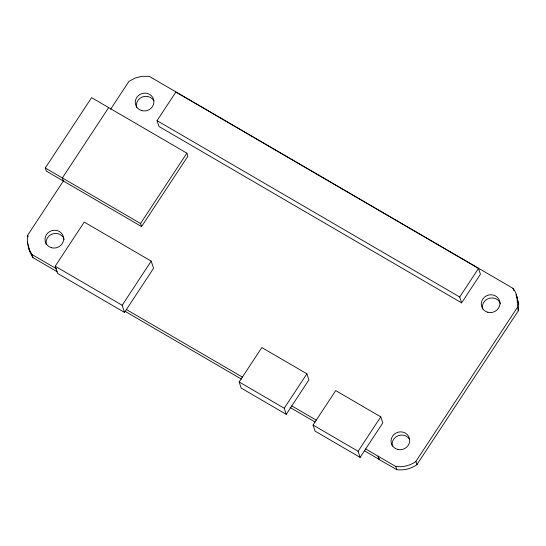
<?xml version="1.0" encoding="UTF-8"?>
<svg xmlns="http://www.w3.org/2000/svg" width="546" height="546" viewBox="0 0 546 546"><rect width="100%" height="100%" fill="white"/><g stroke="black" fill="none" stroke-linecap="round" stroke-linejoin="round"><path stroke-width="0.82" d="M57.303 271.826L32.999 257.664C28.781 251.051 26.44 243.059 27.682 235.21L63.363 181.006L62.36 177.941L108.654 107.603M365.67 448.948L378.071 456.169L379.252 459.589L396.785 469.649A27.252 25.778 -18.2 0 0 416.721 464.871L518.318 310.79C516.448 303.364 518.686 294.806 513.001 288.336L149.215 76.351L142.144 76.303L135.237 78.003L128.972 81.347L110.585 109.275M518.318 310.79L518.7 304.02L516.195 294.267M45.291 167.997L91.591 97.659L186.862 153.173L187.865 156.245L141.571 226.576L46.301 171.062L45.291 167.997L140.561 223.512L141.571 226.576M55.187 266.223L84.234 222.099L151.215 261.125L153.569 268.298L124.522 312.421L57.542 273.396L55.187 266.223L122.168 305.255L124.522 312.421M157.057 120.646L175.867 92.069L478.514 268.42L480.439 274.276L461.629 302.859L158.982 126.501L157.057 120.646L459.705 297.004L461.629 302.859M140.561 223.512L186.862 153.173M122.168 305.255L151.215 261.125M239.175 381.975L261.834 347.549L306.893 373.805L308.899 379.907L286.24 414.339L241.182 388.083L239.175 381.975L284.227 408.231L286.24 414.339M284.227 408.231L306.893 373.805M313.056 425.027L335.715 390.595L380.774 416.851L382.78 422.959L360.114 457.384L315.062 431.128L313.056 425.027L358.108 451.276L360.114 457.384M358.108 451.276L380.774 416.851M459.705 297.004L478.514 268.42M378.071 456.169L395.741 466.468A27.252 25.778 -18.2 0 0 415.677 461.691L517.267 307.61M28.754 248.553L31.955 254.491L56.552 268.816M126.419 309.534L242.335 377.074M291.796 405.896L316.291 420.174M125.054 311.309L241.407 379.108M290.008 407.425L315.049 422.017M364.387 450.764L379.115 459.35M516.045 295.222L517.246 297.447M517.656 300.839L518.7 304.02M513.001 288.336L513.779 290.718M415.984 461.479L417.028 464.653M395.741 466.468L396.785 469.649M378.207 456.415L379.252 459.589M27.682 235.21L28.208 236.8M31.955 254.491L32.999 257.664M27.3 241.98L28.085 244.362M28.344 245.161L29.805 251.733M46.26 244.512A9.378 8.873 -18.2 0 1 52.996 233.777A9.378 8.873 -18.2 0 1 64.285 239.401M482.548 309.036A9.378 8.873 -18.2 0 1 489.291 298.3A9.378 8.873 -18.2 0 1 500.58 303.924M392.294 446.15A9.378 8.873 -18.2 0 1 398.252 435.674A9.378 8.873 -18.2 0 1 409.705 439.619M136.514 107.398A9.378 8.873 -18.2 0 1 142.479 96.922A9.378 8.873 -18.2 0 1 153.931 100.867M51.488 247.734A9.378 8.873 -18.2 0 0 63.452 236.964A9.378 8.873 -18.2 0 0 48.055 232.746A9.378 8.873 -18.2 0 0 51.488 247.734M397.522 449.372A9.378 8.873 -18.2 0 0 409.486 438.602A9.378 8.873 -18.2 0 0 394.089 434.384A9.378 8.873 -18.2 0 0 397.522 449.372M487.783 312.257A9.378 8.873 -18.2 0 0 499.74 301.488A9.378 8.873 -18.2 0 0 484.343 297.27A9.378 8.873 -18.2 0 0 487.783 312.257M141.748 110.62A9.378 8.873 -18.2 0 0 153.706 99.85A9.378 8.873 -18.2 0 0 138.309 95.632A9.378 8.873 -18.2 0 0 141.748 110.62"/></g></svg>
